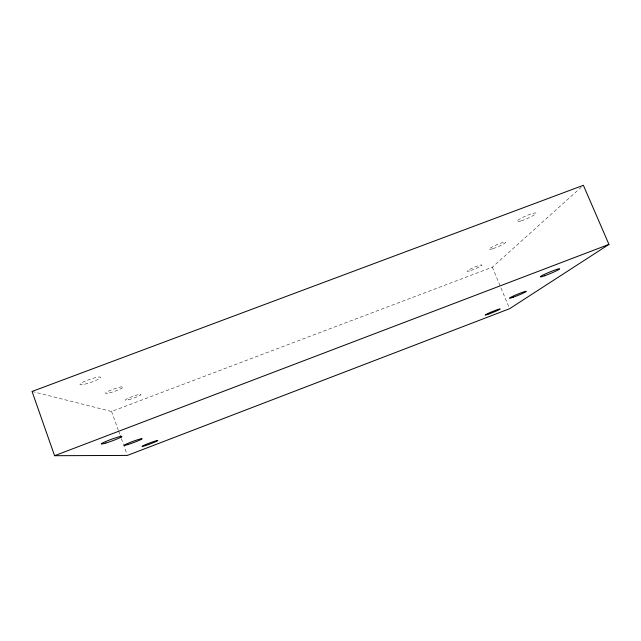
<?xml version="1.0" encoding="UTF-8"?>
<svg xmlns="http://www.w3.org/2000/svg" width="641" height="641" viewBox="0 0 641 641"><rect width="100%" height="100%" fill="white"/><g stroke="black" fill="none" stroke-linecap="round" stroke-linejoin="round"><path stroke-width="0.48" stroke-dasharray="3.21 2.4" d="M32.05 391.467L111.566 411.482L492.336 267.209L581.163 187.292M492.336 267.209L508.834 306.863M111.566 411.482L118.305 430.183M118.641 431.113L119.987 434.854M121.333 438.596L127.054 454.493M470.935 270.478A8.069 0.921 -22.6 0 0 481.968 265.062A8.069 0.921 -22.6 0 0 470.638 268.875A8.069 0.921 -22.6 0 0 470.935 270.478M521.333 220.808A10.44 1.466 -23.5 0 0 536.052 213.277A10.44 1.466 -23.5 0 0 522.006 217.764A10.44 1.466 -23.5 0 0 521.333 220.808M493.145 248.596A9.094 1.146 -23 0 0 505.765 242.282A9.094 1.146 -23 0 0 493.217 246.408A9.094 1.146 -23 0 0 493.145 248.596M128.625 399.728A8.397 0.978 -19.8 0 0 141.076 394.56A8.397 0.978 -19.8 0 0 129.907 397.476A8.397 0.978 -19.8 0 0 128.625 399.728M84.748 384.175A10.881 1.603 -19.1 0 0 100.605 377.477A10.881 1.603 -19.1 0 0 85.606 380.946A10.881 1.603 -19.1 0 0 84.748 384.175M109.403 392.917A9.479 1.234 -19.5 0 0 123.352 387.084A9.479 1.234 -19.5 0 0 110.548 390.257A9.479 1.234 -19.5 0 0 109.403 392.917"/><path stroke-width="0.96" d="M608.95 244.413L509.603 308.706L127.391 455.422L54.581 455.703L32.05 391.467L583.382 185.297L608.95 244.413L54.581 455.703M120.324 435.792L120.997 437.659M145.283 445.647A8.445 0.537 -20.5 0 0 157.846 440.575A8.445 0.537 -20.5 0 0 146.829 444.085A8.445 0.537 -20.5 0 0 145.283 445.647M544.546 275.774A10.52 0.809 -22.5 0 0 559.665 268.883A10.52 0.809 -22.5 0 0 545.683 273.795A10.52 0.809 -22.5 0 0 544.546 275.774M128.008 444.509A9.543 0.681 -20.3 0 0 142.11 438.797A9.543 0.681 -20.3 0 0 129.474 442.715A9.543 0.681 -20.3 0 0 128.008 444.509M513.401 297.16A9.158 0.633 -22.2 0 0 526.333 291.359A9.158 0.633 -22.2 0 0 513.834 295.813A9.158 0.633 -22.2 0 0 513.401 297.16M488.907 313.986A8.117 0.505 -22 0 0 500.188 308.978A8.117 0.505 -22 0 0 488.891 313.048A8.117 0.505 -22 0 0 488.907 313.986M105.813 443.043A10.969 0.881 -20.1 0 0 121.87 436.505A10.969 0.881 -20.1 0 0 107.095 440.952A10.969 0.881 -20.1 0 0 105.813 443.043"/></g></svg>
